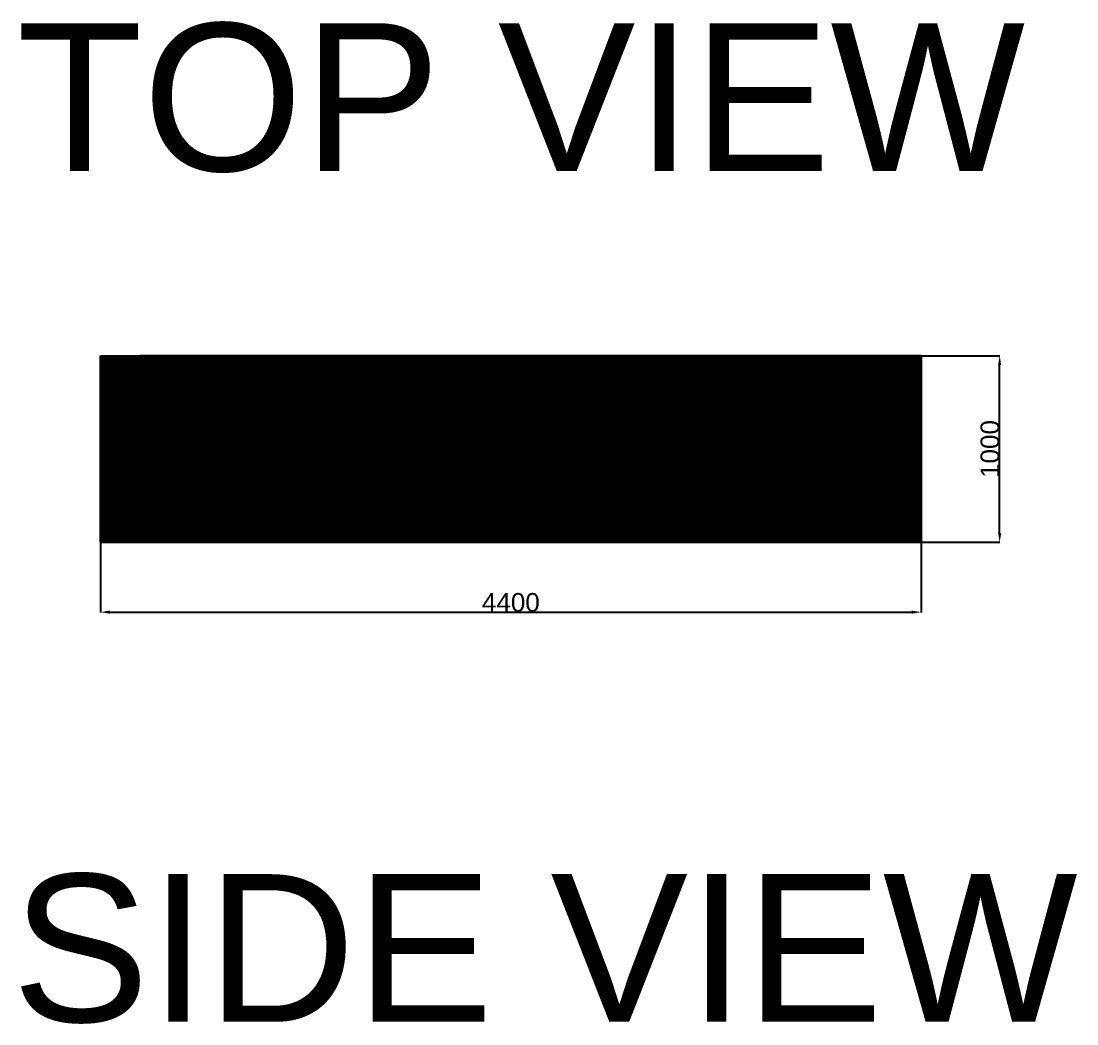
# Model space of a CAD drawing. Header units: metres. Extents: x 36867 to 42528, y 4845 to 18267.
# Drawn here: x 36867 to 42528, y 12890 to 18267 of the extents above; entities that cross this region are included whole.
import ezdxf

# ---------------------------------------------------------------- set-up
doc = ezdxf.new("R2010")
doc.units = ezdxf.units.M
doc.layers.add('hatch', color=54, linetype='Continuous')
doc.styles.get("Standard").update_dxf_attribs({"font": 'arial.ttf'})
doc.dimstyles.new('ISO-25', dxfattribs={"dimtxt": 100, "dimasz": 50, "dimexe": 1.25, "dimexo": 0.625, "dimtad": 1, "dimtxsty": 'Standard', "dimcen": 2.5, "dimadec": 0, "dimazin": 0, "dimtfac": 1, "dimtmove": 0, "dimatfit": 3, "dimfxl": 1, "dimarcsym": 0})
pattern_1 = [(0, (-289.1822, 1554.2819), (0, 1), [])]
pattern_2 = [(180, (-35270.0925, 13957.8302), (0, -1), [])]
pattern_3 = [(270, (1505.8836, 36455.4855), (1, 0), [])]

# ---------------------------------------------------------------- blocks, each defined once
blk = doc.blocks.new('*D23')
at = {"color": 0, "lineweight": -2, "transparency": 16777216}
for p, q in [((37292.7, 15471.6), (37292.7, 15096.4)), ((41692.7, 15471.6), (41692.7, 15096.4)), ((37342.7, 15097.7), (41642.7, 15097.7))]:
    blk.add_line(p, q, dxfattribs=at)
at = {"color": 0, "transparency": 16777216}
for points in [[(37342.7, 15106), (37342.7, 15089.3), (37292.7, 15097.7)], [(41642.7, 15106), (41642.7, 15089.3), (41692.7, 15097.7)]]:
    blk.add_solid(points, dxfattribs=at)
at = {"layer": 'Defpoints', "color": 0, "transparency": 16777216}
for p in [(37292.7, 15472.3), (41692.7, 15472.3), (41692.7, 15097.7)]:
    blk.add_point(p, dxfattribs=at)
at = {"color": 0, "transparency": 16777216, "insert": (39492.7, 15149.3), "char_height": 100, "attachment_point": 5}
blk.add_mtext('4400', dxfattribs=at)
blk = doc.blocks.new('*D24')
at = {"color": 0, "lineweight": -2, "transparency": 16777216}
for p, q in [((41693.3, 16472.3), (42115.1, 16472.3)), ((42113.8, 15522.3), (42113.8, 16422.3)), ((41693.3, 15472.3), (42115.1, 15472.3))]:
    blk.add_line(p, q, dxfattribs=at)
at = {"color": 0, "transparency": 16777216}
for points in [[(42105.5, 16422.3), (42122.1, 16422.3), (42113.8, 16472.3)], [(42105.5, 15522.3), (42122.1, 15522.3), (42113.8, 15472.3)]]:
    blk.add_solid(points, dxfattribs=at)
at = {"layer": 'Defpoints', "color": 0, "transparency": 16777216}
for p in [(41692.7, 16472.3, 40), (42113.8, 16472.3), (41692.7, 15472.3)]:
    blk.add_point(p, dxfattribs=at)
at = {"color": 0, "transparency": 16777216, "insert": (42062.1, 15972.3), "char_height": 100, "attachment_point": 5, "rotation": 90}
blk.add_mtext('1000', dxfattribs=at)

msp = doc.modelspace()

# ---------------------------------------------------------------- hatches: boundary and pattern name
at = {"layer": 'hatch', "true_color": 0x727430}
h = msp.add_hatch(dxfattribs=at)
h.set_pattern_fill('_USER', color=67, pattern_type=0)
h.set_pattern_definition(pattern_1)
h.paths.add_polyline_path([(37292.677, 16472.261), (41692.677, 16472.261), (41692.677, 15472.261), (37292.677, 15472.261)])
h = msp.add_hatch(dxfattribs=at)
h.set_pattern_fill('_USER', color=67, pattern_type=0)
h.set_pattern_definition(pattern_1)
h.paths.add_polyline_path([(37292.677, 16472.261), (41692.677, 16472.261), (41692.677, 15472.261), (37292.677, 15472.261)])
at = {"layer": 'hatch', "true_color": 0x727430, "extrusion": (1, 0, -2.22045e-16)}
h = msp.add_hatch(dxfattribs=at)
h.set_pattern_fill('_USER', color=67, angle=-90, pattern_type=0)
h.set_pattern_definition(pattern_3)
h.paths.add_polyline_path([(16472.261, 40), (16472.261, 0), (15472.261, 0), (15472.261, 40)])
at = {"layer": 'hatch', "true_color": 0x727430, "extrusion": (0, 1, -2.22045e-16)}
h = msp.add_hatch(dxfattribs=at)
h.set_pattern_fill('_USER', color=67, angle=180, pattern_type=0)
h.set_pattern_definition(pattern_2)
h.paths.add_polyline_path([(-37292.724, -0.149), (-41692.724, -0.149), (-41692.724, 39.851), (-37292.724, 39.851)])
at = {"layer": 'hatch'}
h = msp.add_hatch(dxfattribs=at)
h.set_pattern_fill('_USER', color=256, pattern_type=0)
h.set_pattern_definition(pattern_1)
h.paths.add_polyline_path([(38000.177, 16472.261), (37900.177, 16472.261), (37900.177, 15472.261), (38000.177, 15472.261), (40985.177, 15472.261), (41085.177, 15472.261), (41085.177, 16472.261), (40985.177, 16472.261)])
at = {"layer": 'hatch', "true_color": 0x727430}
h = msp.add_hatch(dxfattribs=at)
h.set_pattern_fill('_USER', color=67, pattern_type=0)
h.set_pattern_definition(pattern_1)
h.paths.add_polyline_path([(38000.177, 16472.261), (37900.177, 16472.261), (37900.177, 15472.261), (38000.177, 15472.261), (40985.177, 15472.261), (41085.177, 15472.261), (41085.177, 16472.261), (40985.177, 16472.261)])
at = {"layer": 'hatch', "true_color": 0x727430, "extrusion": (1, 0, -2.22045e-16)}
h = msp.add_hatch(dxfattribs=at)
h.set_pattern_fill('_USER', color=67, angle=-90, pattern_type=0)
h.set_pattern_definition([(270, (1505.8836, 37215.4855), (1, 0), [])])
h.paths.add_polyline_path([(16472.261, 800), (16472.261, 760), (15472.261, 760), (15472.261, 800)])
h = msp.add_hatch(dxfattribs=at)
h.set_pattern_fill('_USER', color=67, angle=-90, pattern_type=0)
h.set_pattern_definition([(270, (1505.8836, 37215.4855), (1, 0), [])])
h.paths.add_polyline_path([(16472.261, 800), (16472.261, 760), (15472.261, 760), (15472.261, 800)])
h = msp.add_hatch(dxfattribs=at)
h.set_pattern_fill('_USER', color=67, angle=-90, pattern_type=0)
h.set_pattern_definition(pattern_3)
h.paths.add_polyline_path([(16472.261, 40), (16472.261, 0), (15472.261, 0), (15472.261, 40)])
at = {"layer": 'hatch', "true_color": 0x727430, "extrusion": (0, 1, -2.22045e-16)}
h = msp.add_hatch(dxfattribs=at)
h.set_pattern_fill('_USER', color=67, angle=180, pattern_type=0)
h.set_pattern_definition(pattern_2)
h.paths.add_polyline_path([(-37292.724, -0.149), (-41692.724, -0.149), (-41692.724, 39.851), (-37292.724, 39.851)])

# ---------------------------------------------------------------- linework, layer by layer
at = {"color": 18, "true_color": 0x000000, "extrusion": (0, -1, -2.22045e-16)}
for p, q in [((37292.677, 16472.261, 40), (41692.677, 16472.261, 40)), ((37292.677, 16472.261), (41692.677, 16472.261)), ((41692.677, 16472.261, 40), (41482.677, 16472.261, 40)), ((41692.677, 16472.261, 40), (41692.677, 16472.261)), ((37292.677, 15472.261, 40), (41692.677, 15472.261, 40)), ((37292.677, 15472.261), (41692.677, 15472.261)), ((41692.677, 15472.261, 40), (41482.677, 15472.261, 40)), ((41692.677, 15472.261, 40), (41692.677, 15472.261))]:
    msp.add_line(p, q, dxfattribs=at)
at = {"color": 18, "true_color": 0x000000}
for p, q in [((37292.677, 16472.261), (37292.677, 15472.261)), ((37292.677, 15472.261, 40), (37292.677, 16472.261, 40)), ((37292.677, 16472.261, 40), (37292.677, 15472.261, 40)), ((37292.677, 16472.261), (37292.677, 16472.261, 40)), ((37332.677, 16472.261, 40), (37332.677, 15472.261, 40)), ((37372.677, 16472.261, 40), (37372.677, 15472.261, 40)), ((37372.677, 16472.261, 40), (37372.677, 15472.261, 40)), ((37412.677, 16472.261, 40), (37412.677, 15472.261, 40)), ((37452.677, 16472.261, 40), (37452.677, 15472.261, 40)), ((37492.677, 16472.261, 40), (37492.677, 15472.261, 40)), ((37492.677, 16472.261, 40), (37492.677, 15472.261, 40)), ((37532.677, 16472.261, 40), (37532.677, 15472.261, 40)), ((37572.677, 16472.261, 40), (37572.677, 15472.261, 40)), ((37612.677, 16472.261, 40), (37612.677, 15472.261, 40)), ((37612.677, 16472.261, 40), (37612.677, 15472.261, 40)), ((37652.677, 16472.261, 40), (37652.677, 15472.261, 40)), ((37692.677, 16472.261, 40), (37692.677, 15472.261, 40)), ((37732.677, 16472.261, 40), (37732.677, 15472.261, 40)), ((37732.677, 16472.261, 40), (37732.677, 15472.261, 40)), ((37772.677, 16472.261, 40), (37772.677, 15472.261, 40)), ((37812.677, 16472.261, 40), (37812.677, 15472.261, 40)), ((37852.677, 16472.261, 40), (37852.677, 15472.261, 40)), ((37852.677, 16472.261, 40), (37852.677, 15472.261, 40)), ((37892.677, 16472.261, 40), (37892.677, 15472.261, 40)), ((41085.177, 16472.261, 800), (37900.177, 16472.261, 800)), ((37900.177, 16472.261, 800), (37900.177, 15472.261, 800)), ((37925.177, 16472.261, 800), (37925.177, 15472.261, 800)), ((37932.677, 16472.261, 40), (37932.677, 15472.261, 40)), ((37965.177, 16472.261, 800), (37965.177, 15472.261, 800)), ((37972.677, 16472.261, 40), (37972.677, 15472.261, 40)), ((37972.677, 16472.261, 40), (37972.677, 15472.261, 40)), ((38005.177, 16472.261, 800), (38005.177, 15472.261, 800)), ((38012.677, 16472.261, 40), (38012.677, 15472.261, 40)), ((38045.177, 16472.261, 800), (38045.177, 15472.261, 800)), ((38045.177, 16472.261, 800), (38045.177, 15472.261, 800)), ((38052.677, 16472.261, 40), (38052.677, 15472.261, 40)), ((38085.177, 16472.261, 800), (38085.177, 15472.261, 800)), ((38092.677, 16472.261, 40), (38092.677, 15472.261, 40)), ((38092.677, 16472.261, 40), (38092.677, 15472.261, 40)), ((38125.177, 16472.261, 800), (38125.177, 15472.261, 800)), ((38132.677, 16472.261, 40), (38132.677, 15472.261, 40)), ((38165.177, 16472.261, 800), (38165.177, 15472.261, 800)), ((38165.177, 16472.261, 800), (38165.177, 15472.261, 800)), ((38165.177, 16472.261, 800), (38165.177, 15472.261, 800)), ((38172.677, 16472.261, 40), (38172.677, 15472.261, 40)), ((38205.177, 16472.261, 800), (38205.177, 15472.261, 800)), ((38205.177, 16472.261, 800), (38205.177, 15472.261, 800)), ((38212.677, 16472.261, 40), (38212.677, 15472.261, 40)), ((38212.677, 16472.261, 40), (38212.677, 15472.261, 40)), ((38245.177, 16472.261, 800), (38245.177, 15472.261, 800)), ((38245.177, 16472.261, 800), (38245.177, 15472.261, 800)), ((38252.677, 16472.261, 40), (38252.677, 15472.261, 40)), ((38285.177, 16472.261, 800), (38285.177, 15472.261, 800)), ((38285.177, 16472.261, 800), (38285.177, 15472.261, 800)), ((38285.177, 16472.261, 800), (38285.177, 15472.261, 800)), ((38285.177, 16472.261, 800), (38285.177, 15472.261, 800)), ((38292.677, 16472.261, 40), (38292.677, 15472.261, 40)), ((38325.177, 16472.261, 800), (38325.177, 15472.261, 800)), ((38325.177, 16472.261, 800), (38325.177, 15472.261, 800)), ((38332.677, 16472.261, 40), (38332.677, 15472.261, 40)), ((38332.677, 16472.261, 40), (38332.677, 15472.261, 40)), ((38365.177, 16472.261, 800), (38365.177, 15472.261, 800)), ((38365.177, 16472.261, 800), (38365.177, 15472.261, 800)), ((38372.677, 16472.261, 40), (38372.677, 15472.261, 40)), ((38405.177, 16472.261, 800), (38405.177, 15472.261, 800)), ((38405.177, 16472.261, 800), (38405.177, 15472.261, 800)), ((38405.177, 16472.261, 800), (38405.177, 15472.261, 800)), ((38412.677, 16472.261, 40), (38412.677, 15472.261, 40)), ((38445.177, 16472.261, 800), (38445.177, 15472.261, 800)), ((38452.677, 16472.261, 40), (38452.677, 15472.261, 40)), ((38452.677, 16472.261, 40), (38452.677, 15472.261, 40)), ((38485.177, 16472.261, 800), (38485.177, 15472.261, 800)), ((38492.677, 16472.261, 40), (38492.677, 15472.261, 40)), ((38525.177, 16472.261, 800), (38525.177, 15472.261, 800)), ((38525.177, 16472.261, 800), (38525.177, 15472.261, 800)), ((38532.677, 16472.261, 40), (38532.677, 15472.261, 40)), ((38565.177, 16472.261, 800), (38565.177, 15472.261, 800)), ((38572.677, 16472.261, 40), (38572.677, 15472.261, 40)), ((38572.677, 16472.261, 40), (38572.677, 15472.261, 40)), ((38605.177, 16472.261, 800), (38605.177, 15472.261, 800)), ((38612.677, 16472.261, 40), (38612.677, 15472.261, 40)), ((38645.177, 16472.261, 800), (38645.177, 15472.261, 800)), ((38645.177, 16472.261, 800), (38645.177, 15472.261, 800)), ((38652.677, 16472.261, 40), (38652.677, 15472.261, 40)), ((38685.177, 16472.261, 800), (38685.177, 15472.261, 800)), ((38692.677, 16472.261, 40), (38692.677, 15472.261, 40)), ((38692.677, 16472.261, 40), (38692.677, 15472.261, 40)), ((38725.177, 16472.261, 800), (38725.177, 15472.261, 800)), ((38732.677, 16472.261, 40), (38732.677, 15472.261, 40)), ((38765.177, 16472.261, 800), (38765.177, 15472.261, 800)), ((38765.177, 16472.261, 800), (38765.177, 15472.261, 800)), ((38772.677, 16472.261, 40), (38772.677, 15472.261, 40)), ((38805.177, 16472.261, 800), (38805.177, 15472.261, 800)), ((38812.677, 16472.261, 40), (38812.677, 15472.261, 40)), ((38812.677, 16472.261, 40), (38812.677, 15472.261, 40)), ((38845.177, 16472.261, 800), (38845.177, 15472.261, 800)), ((38852.677, 16472.261, 40), (38852.677, 15472.261, 40)), ((38885.177, 16472.261, 800), (38885.177, 15472.261, 800)), ((38885.177, 16472.261, 800), (38885.177, 15472.261, 800)), ((38892.677, 16472.261, 40), (38892.677, 15472.261, 40)), ((38925.177, 16472.261, 800), (38925.177, 15472.261, 800)), ((38932.677, 16472.261, 40), (38932.677, 15472.261, 40)), ((38932.677, 16472.261, 40), (38932.677, 15472.261, 40)), ((38965.177, 16472.261, 800), (38965.177, 15472.261, 800)), ((38972.677, 16472.261, 40), (38972.677, 15472.261, 40)), ((39005.177, 16472.261, 800), (39005.177, 15472.261, 800)), ((39005.177, 16472.261, 800), (39005.177, 15472.261, 800)), ((39012.677, 16472.261, 40), (39012.677, 15472.261, 40)), ((39045.177, 16472.261, 800), (39045.177, 15472.261, 800)), ((39052.677, 16472.261, 40), (39052.677, 15472.261, 40)), ((39052.677, 16472.261, 40), (39052.677, 15472.261, 40)), ((39085.177, 16472.261, 800), (39085.177, 15472.261, 800)), ((39092.677, 16472.261, 40), (39092.677, 15472.261, 40)), ((39125.177, 16472.261, 800), (39125.177, 15472.261, 800)), ((39125.177, 16472.261, 800), (39125.177, 15472.261, 800)), ((39132.677, 16472.261, 40), (39132.677, 15472.261, 40)), ((39165.177, 16472.261, 800), (39165.177, 15472.261, 800)), ((39172.677, 16472.261, 40), (39172.677, 15472.261, 40)), ((39172.677, 16472.261, 40), (39172.677, 15472.261, 40)), ((39205.177, 16472.261, 800), (39205.177, 15472.261, 800)), ((39212.677, 16472.261, 40), (39212.677, 15472.261, 40)), ((39245.177, 16472.261, 800), (39245.177, 15472.261, 800)), ((39245.177, 16472.261, 800), (39245.177, 15472.261, 800)), ((39252.677, 16472.261, 40), (39252.677, 15472.261, 40)), ((39252.677, 16472.261, 40), (39252.677, 15472.261, 40)), ((39285.177, 16472.261, 800), (39285.177, 15472.261, 800)), ((39292.677, 16472.261, 40), (39292.677, 15472.261, 40)), ((39292.677, 16472.261, 40), (39292.677, 15472.261, 40)), ((39292.677, 16472.261, 40), (39292.677, 15472.261, 40)), ((39325.177, 16472.261, 800), (39325.177, 15472.261, 800)), ((39332.677, 16472.261, 40), (39332.677, 15472.261, 40)), ((39332.677, 16472.261, 40), (39332.677, 15472.261, 40)), ((39332.677, 16472.261, 40), (39332.677, 15472.261, 40)), ((39365.177, 16472.261, 800), (39365.177, 15472.261, 800)), ((39365.177, 16472.261, 800), (39365.177, 15472.261, 800)), ((39372.677, 16472.261, 40), (39372.677, 15472.261, 40)), ((39372.677, 16472.261, 40), (39372.677, 15472.261, 40)), ((39405.177, 16472.261, 800), (39405.177, 15472.261, 800)), ((39412.677, 16472.261, 40), (39412.677, 15472.261, 40)), ((39412.677, 16472.261, 40), (39412.677, 15472.261, 40)), ((39412.677, 16472.261, 40), (39412.677, 15472.261, 40)), ((39445.177, 16472.261, 800), (39445.177, 15472.261, 800)), ((39452.677, 16472.261, 40), (39452.677, 15472.261, 40)), ((39452.677, 16472.261, 40), (39452.677, 15472.261, 40)), ((39452.677, 16472.261, 40), (39452.677, 15472.261, 40)), ((39485.177, 16472.261, 800), (39485.177, 15472.261, 800)), ((39485.177, 16472.261, 800), (39485.177, 15472.261, 800)), ((39492.677, 16472.261, 40), (39492.677, 15472.261, 40)), ((39492.677, 16472.261, 40), (39492.677, 15472.261, 40)), ((39525.177, 16472.261, 800), (39525.177, 15472.261, 800)), ((39532.677, 16472.261, 40), (39532.677, 15472.261, 40)), ((39532.677, 16472.261, 40), (39532.677, 15472.261, 40)), ((39532.677, 16472.261, 40), (39532.677, 15472.261, 40)), ((39565.177, 16472.261, 800), (39565.177, 15472.261, 800)), ((39572.677, 16472.261, 40), (39572.677, 15472.261, 40)), ((39572.677, 16472.261, 40), (39572.677, 15472.261, 40)), ((39572.677, 16472.261, 40), (39572.677, 15472.261, 40)), ((39605.177, 16472.261, 800), (39605.177, 15472.261, 800)), ((39605.177, 16472.261, 800), (39605.177, 15472.261, 800)), ((39612.677, 16472.261, 40), (39612.677, 15472.261, 40)), ((39612.677, 16472.261, 40), (39612.677, 15472.261, 40)), ((39645.177, 16472.261, 800), (39645.177, 15472.261, 800)), ((39652.677, 16472.261, 40), (39652.677, 15472.261, 40)), ((39685.177, 16472.261, 800), (39685.177, 15472.261, 800)), ((39692.677, 16472.261, 40), (39692.677, 15472.261, 40)), ((39692.677, 16472.261, 40), (39692.677, 15472.261, 40)), ((39725.177, 16472.261, 800), (39725.177, 15472.261, 800)), ((39725.177, 16472.261, 800), (39725.177, 15472.261, 800)), ((39732.677, 16472.261, 40), (39732.677, 15472.261, 40)), ((39765.177, 16472.261, 800), (39765.177, 15472.261, 800)), ((39772.677, 16472.261, 40), (39772.677, 15472.261, 40)), ((39805.177, 16472.261, 800), (39805.177, 15472.261, 800)), ((39812.677, 16472.261, 40), (39812.677, 15472.261, 40)), ((39812.677, 16472.261, 40), (39812.677, 15472.261, 40)), ((39845.177, 16472.261, 800), (39845.177, 15472.261, 800)), ((39845.177, 16472.261, 800), (39845.177, 15472.261, 800)), ((39852.677, 16472.261, 40), (39852.677, 15472.261, 40)), ((39885.177, 16472.261, 800), (39885.177, 15472.261, 800)), ((39892.677, 16472.261, 40), (39892.677, 15472.261, 40)), ((39925.177, 16472.261, 800), (39925.177, 15472.261, 800)), ((39932.677, 16472.261, 40), (39932.677, 15472.261, 40)), ((39932.677, 16472.261, 40), (39932.677, 15472.261, 40)), ((39965.177, 16472.261, 800), (39965.177, 15472.261, 800)), ((39965.177, 16472.261, 800), (39965.177, 15472.261, 800)), ((39972.677, 16472.261, 40), (39972.677, 15472.261, 40)), ((40005.177, 16472.261, 800), (40005.177, 15472.261, 800)), ((40012.677, 16472.261, 40), (40012.677, 15472.261, 40)), ((40045.177, 16472.261, 800), (40045.177, 15472.261, 800)), ((40052.677, 16472.261, 40), (40052.677, 15472.261, 40)), ((40052.677, 16472.261, 40), (40052.677, 15472.261, 40)), ((40085.177, 16472.261, 800), (40085.177, 15472.261, 800)), ((40085.177, 16472.261, 800), (40085.177, 15472.261, 800)), ((40092.677, 16472.261, 40), (40092.677, 15472.261, 40)), ((40125.177, 16472.261, 800), (40125.177, 15472.261, 800)), ((40132.677, 16472.261, 40), (40132.677, 15472.261, 40)), ((40165.177, 16472.261, 800), (40165.177, 15472.261, 800)), ((40172.677, 16472.261, 40), (40172.677, 15472.261, 40)), ((40172.677, 16472.261, 40), (40172.677, 15472.261, 40)), ((40205.177, 16472.261, 800), (40205.177, 15472.261, 800)), ((40205.177, 16472.261, 800), (40205.177, 15472.261, 800)), ((40212.677, 16472.261, 40), (40212.677, 15472.261, 40)), ((40245.177, 16472.261, 800), (40245.177, 15472.261, 800)), ((40252.677, 16472.261, 40), (40252.677, 15472.261, 40)), ((40285.177, 16472.261, 800), (40285.177, 15472.261, 800)), ((40292.677, 16472.261, 40), (40292.677, 15472.261, 40)), ((40292.677, 16472.261, 40), (40292.677, 15472.261, 40)), ((40325.177, 16472.261, 800), (40325.177, 15472.261, 800)), ((40325.177, 16472.261, 800), (40325.177, 15472.261, 800)), ((40332.677, 16472.261, 40), (40332.677, 15472.261, 40)), ((40365.177, 16472.261, 800), (40365.177, 15472.261, 800)), ((40372.677, 16472.261, 40), (40372.677, 15472.261, 40)), ((40405.177, 16472.261, 800), (40405.177, 15472.261, 800)), ((40412.677, 16472.261, 40), (40412.677, 15472.261, 40)), ((40412.677, 16472.261, 40), (40412.677, 15472.261, 40)), ((40445.177, 16472.261, 800), (40445.177, 15472.261, 800)), ((40445.177, 16472.261, 800), (40445.177, 15472.261, 800)), ((40452.677, 16472.261, 40), (40452.677, 15472.261, 40)), ((40485.177, 16472.261, 800), (40485.177, 15472.261, 800)), ((40492.677, 16472.261, 40), (40492.677, 15472.261, 40)), ((40525.177, 16472.261, 800), (40525.177, 15472.261, 800)), ((40532.677, 16472.261, 40), (40532.677, 15472.261, 40)), ((40532.677, 16472.261, 40), (40532.677, 15472.261, 40)), ((40565.177, 16472.261, 800), (40565.177, 15472.261, 800)), ((40565.177, 16472.261, 800), (40565.177, 15472.261, 800)), ((40572.677, 16472.261, 40), (40572.677, 15472.261, 40)), ((40605.177, 16472.261, 800), (40605.177, 15472.261, 800)), ((40612.677, 16472.261, 40), (40612.677, 15472.261, 40)), ((40645.177, 16472.261, 800), (40645.177, 15472.261, 800)), ((40652.677, 16472.261, 40), (40652.677, 15472.261, 40)), ((40652.677, 16472.261, 40), (40652.677, 15472.261, 40)), ((40685.177, 16472.261, 800), (40685.177, 15472.261, 800)), ((40685.177, 16472.261, 800), (40685.177, 15472.261, 800)), ((40692.677, 16472.261, 40), (40692.677, 15472.261, 40)), ((40725.177, 16472.261, 800), (40725.177, 15472.261, 800)), ((40732.677, 16472.261, 40), (40732.677, 15472.261, 40)), ((40765.177, 16472.261, 800), (40765.177, 15472.261, 800)), ((40772.677, 16472.261, 40), (40772.677, 15472.261, 40)), ((40772.677, 16472.261, 40), (40772.677, 15472.261, 40)), ((40805.177, 16472.261, 800), (40805.177, 15472.261, 800)), ((40805.177, 16472.261, 800), (40805.177, 15472.261, 800)), ((40812.677, 16472.261, 40), (40812.677, 15472.261, 40)), ((40845.177, 16472.261, 800), (40845.177, 15472.261, 800)), ((40852.677, 16472.261, 40), (40852.677, 15472.261, 40)), ((40885.177, 16472.261, 800), (40885.177, 15472.261, 800)), ((40892.677, 16472.261, 40), (40892.677, 15472.261, 40)), ((40892.677, 16472.261, 40), (40892.677, 15472.261, 40)), ((40925.177, 16472.261, 800), (40925.177, 15472.261, 800)), ((40925.177, 16472.261, 800), (40925.177, 15472.261, 800)), ((40932.677, 16472.261, 40), (40932.677, 15472.261, 40)), ((40965.177, 16472.261, 800), (40965.177, 15472.261, 800)), ((40972.677, 16472.261, 40), (40972.677, 15472.261, 40)), ((41005.177, 16472.261, 800), (41005.177, 15472.261, 800)), ((41012.677, 16472.261, 40), (41012.677, 15472.261, 40)), ((41012.677, 16472.261, 40), (41012.677, 15472.261, 40)), ((41045.177, 16472.261, 800), (41045.177, 15472.261, 800)), ((41052.677, 16472.261, 40), (41052.677, 15472.261, 40)), ((41085.177, 16472.261, 800), (41085.177, 15472.261, 800)), ((41092.677, 16472.261, 40), (41092.677, 15472.261, 40)), ((41132.677, 16472.261, 40), (41132.677, 15472.261, 40)), ((41132.677, 16472.261, 40), (41132.677, 15472.261, 40)), ((41172.677, 16472.261, 40), (41172.677, 15472.261, 40)), ((41212.677, 16472.261, 40), (41212.677, 15472.261, 40)), ((41252.677, 16472.261, 40), (41252.677, 15472.261, 40)), ((41252.677, 16472.261, 40), (41252.677, 15472.261, 40)), ((41292.677, 16472.261, 40), (41292.677, 15472.261, 40)), ((41332.677, 16472.261, 40), (41332.677, 15472.261, 40)), ((41372.677, 16472.261, 40), (41372.677, 15472.261, 40)), ((41372.677, 16472.261, 40), (41372.677, 15472.261, 40)), ((41412.677, 16472.261, 40), (41412.677, 15472.261, 40)), ((41452.677, 16472.261, 40), (41452.677, 15472.261, 40)), ((41492.677, 16472.261, 40), (41492.677, 15472.261, 40)), ((41492.677, 16472.261, 40), (41492.677, 15472.261, 40)), ((41532.677, 16472.261, 40), (41532.677, 15472.261, 40)), ((41532.677, 16472.261, 40), (41532.677, 15472.261, 40)), ((41572.677, 16472.261, 40), (41572.677, 15472.261, 40)), ((41572.677, 16472.261, 40), (41572.677, 15472.261, 40)), ((41572.677, 16472.261, 40), (41572.677, 15472.261, 40)), ((41612.677, 16472.261, 40), (41612.677, 15472.261, 40)), ((41652.677, 16472.261, 40), (41652.677, 15472.261, 40)), ((41692.677, 16472.261, 40), (41692.677, 15472.261, 40)), ((41692.677, 15472.261), (41692.677, 16472.261)), ((41085.177, 15472.261, 800), (37900.177, 15472.261, 800)), ((41692.677, 15472.261, 40), (41692.677, 15472.261))]:
    msp.add_line(p, q, dxfattribs=at)
at = {"color": 1, "extrusion": (0, -1, -2.22045e-16)}
for p, q in [((38000.177, 16472.261, 760), (37502.677, 16472.261, 40)), ((38497.677, 16472.261, 760), (38000.177, 16472.261, 40)), ((38000.177, 16472.261, 40), (38000.177, 16472.261, 760)), ((38497.677, 16472.261, 40), (38000.177, 16472.261, 760)), ((38995.177, 16472.261, 760), (38497.677, 16472.261, 40)), ((38497.677, 16472.261, 40), (38497.677, 16472.261, 760)), ((38995.177, 16472.261, 40), (38497.677, 16472.261, 760)), ((39492.677, 16472.261, 760), (38995.177, 16472.261, 40)), ((38995.177, 16472.261, 40), (38995.177, 16472.261, 760)), ((39492.677, 16472.261, 40), (38995.177, 16472.261, 760)), ((39990.177, 16472.261, 760), (39492.677, 16472.261, 40)), ((39492.677, 16472.261, 40), (39492.677, 16472.261, 760)), ((39990.177, 16472.261, 40), (39492.677, 16472.261, 760)), ((40487.677, 16472.261, 760), (39990.177, 16472.261, 40)), ((39990.177, 16472.261, 40), (39990.177, 16472.261, 760)), ((40487.677, 16472.261, 40), (39990.177, 16472.261, 760)), ((40487.677, 16472.261, 40), (40487.677, 16472.261, 760)), ((40985.177, 16472.261, 760), (40487.677, 16472.261, 40)), ((40487.677, 16472.261, 40), (40487.677, 16472.261, 760)), ((40985.177, 16472.261, 40), (40487.677, 16472.261, 760)), ((40985.177, 16472.261, 40), (40985.177, 16472.261, 760)), ((41482.677, 16472.261, 40), (40985.177, 16472.261, 760)), ((38000.177, 15472.261, 760), (37502.677, 15472.261, 40)), ((38497.677, 15472.261, 760), (38000.177, 15472.261, 40)), ((38000.177, 15472.261, 40), (38000.177, 15472.261, 760)), ((38497.677, 15472.261, 40), (38000.177, 15472.261, 760)), ((38995.177, 15472.261, 760), (38497.677, 15472.261, 40)), ((38497.677, 15472.261, 40), (38497.677, 15472.261, 760)), ((38995.177, 15472.261, 40), (38497.677, 15472.261, 760)), ((39492.677, 15472.261, 760), (38995.177, 15472.261, 40)), ((38995.177, 15472.261, 40), (38995.177, 15472.261, 760)), ((39492.677, 15472.261, 40), (38995.177, 15472.261, 760)), ((39990.177, 15472.261, 760), (39492.677, 15472.261, 40)), ((39492.677, 15472.261, 40), (39492.677, 15472.261, 760)), ((39990.177, 15472.261, 40), (39492.677, 15472.261, 760)), ((40487.677, 15472.261, 760), (39990.177, 15472.261, 40)), ((39990.177, 15472.261, 40), (39990.177, 15472.261, 760)), ((40487.677, 15472.261, 40), (39990.177, 15472.261, 760)), ((40487.677, 15472.261, 40), (40487.677, 15472.261, 760)), ((40985.177, 15472.261, 760), (40487.677, 15472.261, 40)), ((40487.677, 15472.261, 40), (40487.677, 15472.261, 760)), ((40985.177, 15472.261, 40), (40487.677, 15472.261, 760)), ((40985.177, 15472.261, 40), (40985.177, 15472.261, 760)), ((41482.677, 15472.261, 40), (40985.177, 15472.261, 760))]:
    msp.add_line(p, q, dxfattribs=at)
at = {"extrusion": (0, -1, -2.22045e-16)}
for p, q in [((38000.177, 16472.261, 760), (37900.177, 16472.261, 760)), ((38000.177, 16472.261, 800), (37900.177, 16472.261, 800)), ((37900.177, 16472.261, 800), (37900.177, 16472.261, 760)), ((40985.177, 16472.261, 760), (38000.177, 16472.261, 760)), ((40985.177, 16472.261, 800), (38000.177, 16472.261, 800)), ((41482.677, 16472.261, 40), (40487.677, 16472.261, 40)), ((40985.177, 16472.261, 760), (41085.177, 16472.261, 760)), ((40985.177, 16472.261, 800), (41085.177, 16472.261, 800)), ((41085.177, 16472.261, 800), (41085.177, 16472.261, 760)), ((38000.177, 15472.261, 760), (37900.177, 15472.261, 760)), ((38000.177, 15472.261, 800), (37900.177, 15472.261, 800)), ((37900.177, 15472.261, 800), (37900.177, 15472.261, 760)), ((40985.177, 15472.261, 760), (38000.177, 15472.261, 760)), ((40985.177, 15472.261, 800), (38000.177, 15472.261, 800)), ((40985.177, 15472.261, 760), (41085.177, 15472.261, 760)), ((40985.177, 15472.261, 800), (41085.177, 15472.261, 800)), ((41085.177, 15472.261, 800), (41085.177, 15472.261, 760))]:
    msp.add_line(p, q, dxfattribs=at)
at = {"color": 18, "true_color": 0x000000, "extrusion": (0, 0, -1)}
for p, q in [((37900.177, 15472.261, 760), (37900.177, 16472.261, 760)), ((37900.177, 16472.261, 760), (41085.177, 16472.261, 760)), ((41085.177, 16472.261, 760), (41085.177, 15472.261, 760)), ((41085.177, 15472.261, 760), (37900.177, 15472.261, 760))]:
    msp.add_line(p, q, dxfattribs=at)
for p, q in [((41085.177, 16472.261, 800), (41085.177, 15472.261, 800)), ((41085.177, 15472.261, 760), (41085.177, 16472.261, 760))]:
    msp.add_line(p, q)
at = {"color": 18, "true_color": 0x000000, "extrusion": (1, 0, 0)}
for p, q in [((41085.177, 16472.261, 800), (41085.177, 15472.261, 800)), ((41085.177, 16472.261, 760), (41085.177, 15472.261, 760)), ((41085.177, 16472.261, 800), (41085.177, 16472.261, 760)), ((41085.177, 15472.261, 800), (41085.177, 15472.261, 760))]:
    msp.add_line(p, q, dxfattribs=at)

# ---------------------------------------------------------------- texts
for s, p in [('TOP VIEW', (36842.657, 17463.41)), ('SIDE VIEW', (36816.566, 12900.877))]:
    msp.add_text(s, height=791.7734).set_placement(p)

# ---------------------------------------------------------------- dimensions: what is measured, and where the dimension line sits
dim = msp.add_linear_dim(base=(42113.8, 16472.261), p1=(41692.677, 15472.261), p2=(41692.677, 16472.261, 40), angle=90, dimstyle='ISO-25')
dim.commit()
dim.dimension.update_dxf_attribs({"geometry": '*D24', "text_midpoint": (42062.118, 15972.261)})
dim = msp.add_linear_dim(base=(41692.677, 15097.664), p1=(37292.677, 15472.261), p2=(41692.677, 15472.261), dimstyle='ISO-25')
dim.commit()
dim.dimension.update_dxf_attribs({"geometry": '*D23', "text_midpoint": (39492.677, 15149.346)})

doc.saveas('drawing.dxf')
